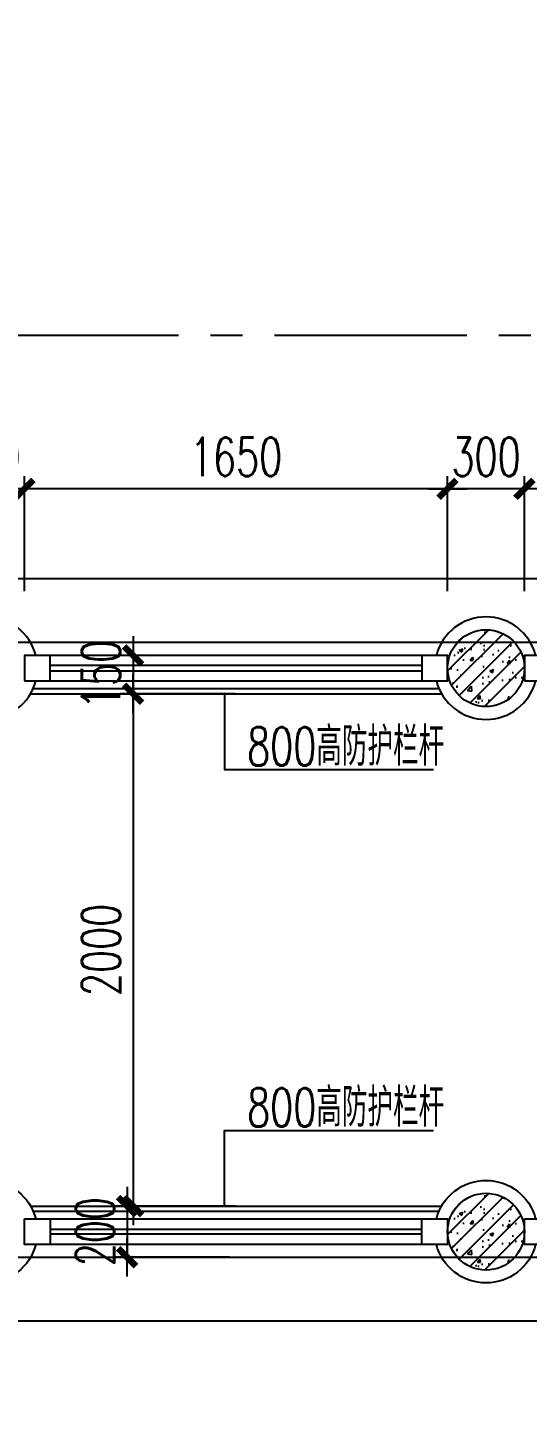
# Model space of a CAD drawing. Extents: x -395226 to -176901, y -140672 to 68263.
# Drawn here: x -261603 to -259653, y 48149 to 53521 of the extents above; entities that cross this region are included whole.
import ezdxf

# ---------------------------------------------------------------- set-up
doc = ezdxf.new("R2010")
doc.units = 0
doc.header["$LTSCALE"] = 1000
doc.header["$MEASUREMENT"] = 0
doc.linetypes.add('ACAD_ISO08W100', pattern=[36, 24, -3, 6, -3])
doc.linetypes.add('Plans$0$CENTER2', pattern=[1.125, 0.75, -0.125, 0.125, -0.125])
doc.layers.get('0').update_dxf_attribs({"linetype": 'CONTINUOUS'})
doc.layers.get('Defpoints').update_dxf_attribs({"linetype": 'CONTINUOUS'})
for name, color, linetype in [('A-COLUMN', 1, 'CONTINUOUS'), ('A-COLUMN-hatch', 252, 'CONTINUOUS'), ('A-DIM', 201, 'CONTINUOUS'), ('A-DOTE', 8, 'ACAD_ISO08W100'), ('A-FIN-GRAN', 34, 'CONTINUOUS'), ('A-FIN-METAL', 150, 'CONTINUOUS'), ('A-LINE', 8, 'CONTINUOUS'), ('A-NOTE', 150, 'CONTINUOUS'), ('A-ROOF', 7, 'CONTINUOUS'), ('A-WINDOW', 4, 'CONTINUOUS'), ('Plans$0$Grid', 9, 'Plans$0$CENTER2')]:
    doc.layers.add(name, color=color, linetype=linetype)
doc.styles.add('DIM_FONT', font='SIMPLEX', dxfattribs={"width": 0.7, "bigfont": 'GBCBIG'})
doc.styles.add('PRC-S', font='tjromans.shx', dxfattribs={"width": 0.7, "bigfont": 'tjhztxt.shx'})
doc.dimstyles.new('DIM100', dxfattribs={"dimscale": 100, "dimtxt": 3, "dimasz": 0.01, "dimexe": 1, "dimexo": 1, "dimgap": 1, "dimtad": 1, "dimdec": 0, "dimzin": 0, "dimdsep": 46, "dimtxsty": 'DIM_FONT', "dimblk1": '_DIMX', "dimblk2": '_DIMX', "dimsah": 1, "dimcen": 0.01, "dimclrd": 256, "dimclre": 256, "dimclrt": 7, "dimadec": 0, "dimazin": 0, "dimtfac": 1, "dimtdec": 0, "dimtix": 1, "dimtmove": 2, "dimatfit": 3, "dimldrblk": '_DIMX', "dimfxl": 0, "dimtolj": 1, "dimtzin": 5, "dimarcsym": 0})

# ---------------------------------------------------------------- blocks, each defined once
blk = doc.blocks.new('Grid')
at = {"layer": 'Plans$0$Grid', "color": 8}
blk.add_line((-28198.22963262349, 16239.99999610754), (8601.770367376506, 16239.99999610754), dxfattribs=at)
blk = doc.blocks.new('_DIMX')
blk.add_line((-150, 0), (150, 0))
at = {"const_width": 50}
blk.add_lwpolyline([(-70, -70), (70, 70)], dxfattribs=at)
blk = doc.blocks.new('*D537')
at = {"layer": 'A-DIM', "lineweight": -2}
for p, q in [((-260791.6450006329, 50919.81240980445), (-261241.6449998675, 50919.81240980445)), ((-261191.6449998675, 50919.31240980445), (-261191.6449998675, 48920.31240980445)), ((-260791.6450006329, 48919.81240980445), (-261241.6449998675, 48919.81240980445))]:
    blk.add_line(p, q, dxfattribs=at)
at = {"layer": 'Defpoints', "color": 0}
for p in [(-260741.6450006329, 50919.81240980445), (-261191.6449998675, 48919.81240980445), (-260741.6450006329, 48919.81240980445)]:
    blk.add_point(p, dxfattribs=at)
at = {"layer": 'A-DIM', "lineweight": -2, "xscale": 0.5, "yscale": 0.5, "zscale": 0.5}
for p, rotation in [((-261191.6449998675, 50919.81240980445), 90), ((-261191.6449998675, 48919.81240980445), 270)]:
    blk.add_blockref('_DIMX', p, dxfattribs=dict(at, rotation=rotation))
at = {"layer": 'A-DIM', "insert": (-261316.6449998675, 49919.81240980441), "char_height": 150, "attachment_point": 5, "rotation": 90, "style": 'DIM_FONT'}
blk.add_mtext('\\A1;2000', dxfattribs=at)
blk = doc.blocks.new('*D538')
at = {"layer": 'A-DIM', "lineweight": -2}
for p, q in [((-260814.8500813036, 48919.81240980596), (-261264.8500805382, 48919.81240980596)), ((-261214.8500805382, 48920.31240980596), (-261214.8500805382, 48920.81240980596)), ((-261214.8500805382, 48919.81240980596), (-261214.8500805382, 48719.81240980596)), ((-260814.8500813036, 48719.81240980596), (-261264.8500805382, 48719.81240980596)), ((-261214.8500805382, 48719.31240980596), (-261214.8500805382, 48718.81240980596))]:
    blk.add_line(p, q, dxfattribs=at)
at = {"layer": 'Defpoints', "color": 0}
for p in [(-260764.8500813036, 48919.81240980596), (-261214.8500805382, 48719.81240980596), (-260764.8500813036, 48719.81240980596)]:
    blk.add_point(p, dxfattribs=at)
at = {"layer": 'A-DIM', "lineweight": -2, "xscale": 0.5, "yscale": 0.5, "zscale": 0.5}
for p, rotation in [((-261214.8500805382, 48919.81240980596), 270), ((-261214.8500805382, 48719.81240980596), 90)]:
    blk.add_blockref('_DIMX', p, dxfattribs=dict(at, rotation=rotation))
at = {"layer": 'A-DIM', "insert": (-261339.8500805382, 48819.81240980592), "char_height": 150, "attachment_point": 5, "rotation": 90, "style": 'DIM_FONT'}
blk.add_mtext('\\A1;200', dxfattribs=at)
blk = doc.blocks.new('A$C052B07B1')
at = {"layer": 'A-FIN-GRAN'}
for start, end in [(104.477512185936, 255.522487814064), (284.477512185936, 75.52248781406404)]:
    blk.add_arc((2.728484105318785e-12, 1.818989403545856e-12), 200, start, end, dxfattribs=at)
at = {"layer": 'A-WINDOW'}
for points in [[(-49.99999999999727, 250.0000000000018), (-49.99999999999727, 150.0000000000018), (50.00000000000273, 150.0000000000018), (50.00000000000273, 250.0000000000018)], [(-49.99999999999727, -149.9999999999982), (-49.99999999999727, -249.9999999999982), (50.00000000000273, -249.9999999999982), (50.00000000000273, -149.9999999999982)]]:
    blk.add_lwpolyline(points, close=True, dxfattribs=at)
blk = doc.blocks.new('*D432')
at = {"layer": 'A-DIM', "lineweight": -2}
for p, q in [((-259664.850081992, 51319.81240646024), (-259664.8500819922, 51769.81240646027)), ((-258014.8500805392, 51319.81240646104), (-258014.8500805394, 51769.81240646107)), ((-258015.3500805394, 51719.81240646107), (-259664.3500819922, 51719.81240646027))]:
    blk.add_line(p, q, dxfattribs=at)
at = {"layer": 'Defpoints', "color": 0}
for p in [(-259664.8500819922, 51719.81240646027), (-259664.850081992, 51269.81240646024), (-258014.8500805392, 51269.81240646104)]:
    blk.add_point(p, dxfattribs=at)
at = {"layer": 'A-DIM', "lineweight": -2, "xscale": 0.5, "yscale": 0.5, "zscale": 0.5}
for p, rotation in [((-259664.8500819922, 51719.81240646027), 180.0000000000278), ((-258014.8500805394, 51719.81240646107), 2.781774810500792e-11)]:
    blk.add_blockref('_DIMX', p, dxfattribs=dict(at, rotation=rotation))
at = {"layer": 'A-DIM', "insert": (-258839.8500812659, 51844.81240646067), "char_height": 150, "attachment_point": 5, "style": 'DIM_FONT'}
blk.add_mtext('\\A1;1650', dxfattribs=at)
blk = doc.blocks.new('*D433')
at = {"layer": 'A-DIM', "lineweight": -2}
for p, q in [((-259964.850081992, 51319.81240646005), (-259964.8500819922, 51769.81240645991)), ((-259664.850081992, 51319.81240646024), (-259664.8500819923, 51769.8124064601)), ((-259965.3500819922, 51719.81240645991), (-259965.8500819922, 51719.81240645991)), ((-259664.8500819923, 51719.8124064601), (-259964.8500819922, 51719.81240645991)), ((-259664.3500819923, 51719.8124064601), (-259663.8500819923, 51719.8124064601))]:
    blk.add_line(p, q, dxfattribs=at)
at = {"layer": 'Defpoints', "color": 0}
for p in [(-259964.8500819922, 51719.81240645991), (-259964.8500819919, 51269.81240646005), (-259664.850081992, 51269.81240646024)]:
    blk.add_point(p, dxfattribs=at)
at = {"layer": 'A-DIM', "lineweight": -2, "xscale": 0.5, "yscale": 0.5, "zscale": 0.5}
for p, rotation in [((-259964.8500819922, 51719.81240645991), 3.613110118142555e-11), ((-259664.8500819923, 51719.8124064601), 180.0000000000361)]:
    blk.add_blockref('_DIMX', p, dxfattribs=dict(at, rotation=rotation))
at = {"layer": 'A-DIM', "insert": (-259814.8500819923, 51844.81240646001), "char_height": 150, "attachment_point": 5, "style": 'DIM_FONT'}
blk.add_mtext('\\A1;300', dxfattribs=at)
blk = doc.blocks.new('*D434')
at = {"layer": 'A-DIM', "lineweight": -2}
for p, q in [((-261614.8500819919, 51319.8124064594), (-261614.8500819921, 51769.81240645936)), ((-259964.8500819919, 51319.81240646005), (-259964.8500819921, 51769.81240646001)), ((-259965.3500819921, 51719.81240646001), (-261614.3500819921, 51719.81240645936))]:
    blk.add_line(p, q, dxfattribs=at)
at = {"layer": 'Defpoints', "color": 0}
for p in [(-261614.8500819921, 51719.81240645936), (-261614.8500819919, 51269.8124064594), (-259964.8500819919, 51269.81240646005)]:
    blk.add_point(p, dxfattribs=at)
at = {"layer": 'A-DIM', "lineweight": -2, "xscale": 0.5, "yscale": 0.5, "zscale": 0.5}
for p, rotation in [((-261614.8500819921, 51719.81240645936), 180.0000000000225), ((-259964.8500819921, 51719.81240646001), 2.246203223421616e-11)]:
    blk.add_blockref('_DIMX', p, dxfattribs=dict(at, rotation=rotation))
at = {"layer": 'A-DIM', "insert": (-260789.8500819921, 51844.81240645969), "char_height": 150, "attachment_point": 5, "style": 'DIM_FONT'}
blk.add_mtext('\\A1;1650', dxfattribs=at)
blk = doc.blocks.new('*D435')
at = {"layer": 'A-DIM', "lineweight": -2}
for p, q in [((-261914.850081992, 51319.81240645923), (-261914.8500819922, 51769.81240645907)), ((-261614.850081992, 51319.8124064594), (-261614.8500819922, 51769.81240645924)), ((-261915.3500819922, 51719.81240645907), (-261915.8500819922, 51719.81240645907)), ((-261614.8500819922, 51719.81240645924), (-261914.8500819922, 51719.81240645907)), ((-261614.3500819922, 51719.81240645924), (-261613.8500819922, 51719.81240645924))]:
    blk.add_line(p, q, dxfattribs=at)
at = {"layer": 'Defpoints', "color": 0}
for p in [(-261914.8500819922, 51719.81240645907), (-261914.8500819919, 51269.81240645923), (-261614.8500819919, 51269.8124064594)]:
    blk.add_point(p, dxfattribs=at)
at = {"layer": 'A-DIM', "lineweight": -2, "xscale": 0.5, "yscale": 0.5, "zscale": 0.5}
for p, rotation in [((-261914.8500819922, 51719.81240645907), 3.338310193664107e-11), ((-261614.8500819922, 51719.81240645924), 180.0000000000334)]:
    blk.add_blockref('_DIMX', p, dxfattribs=dict(at, rotation=rotation))
at = {"layer": 'A-DIM', "insert": (-261764.8500819923, 51844.81240645915), "char_height": 150, "attachment_point": 5, "style": 'DIM_FONT'}
blk.add_mtext('\\A1;300', dxfattribs=at)
blk = doc.blocks.new('Columes_2F')
at = {"layer": 'A-COLUMN-hatch'}
h = blk.add_hatch(dxfattribs=at)
h.set_pattern_fill('钢筋混凝土', color=256, scale=20, style=0)
h.set_pattern_definition([(45, (-4379.382197037223, 25589.99999530954), (-35.35533905932737, 35.35533905932738), []), (50, (-4379.382197037223, 25589.99999530954), (143.4520365201507, -12.55042699651902), [15, -165]), (355, (-4379.382197037223, 25589.99999530954), (-27.7502667226, 150.4384267400024), [12, -132]), (100.4514, (-4367.427861037223, 25588.95412730954), (115.7018763428043, 137.8879084121907), [12.748038, -140.2284224]), (46.18420000000001, (-4379.382197037223, 25629.99999530954), (213.4482097251289, -33.10380286580362), [22.5, -247.5]), (96.6356, (-4361.594848037223, 25627.24133390954), (186.9325411097407, 194.8235741800883), [19.1220576, -210.3426]), (351.1842, (-4379.382197037223, 25629.99999530954), (186.9323890267254, 194.8237201850649), [18, -198]), (21, (-4359.382197037223, 25619.99999530954), (119.3814104236923, -80.52377813306776), [15, -165]), (326.0000000000001, (-4359.382197037223, 25619.99999530954), (48.66306638431634, 145.0300090093706), [12, -132]), (71.4514, (-4349.433750437222, 25613.28967410954), (168.044525716298, 64.50609934199048), [12.748038, -140.2284224]), (37.50000000000001, (-4379.382197037223, 25589.99999530954), (2.431971063458134, 66.5787707662623), [0, -130.4, 0, -134, 0, -132.5]), (7.499999999999999, (-4379.382197037223, 25589.99999530954), (52.61390748842972, 78.88234237647205), [0, -76.39999999999999, 0, -127.4, 0, -50.5]), (327.5, (-4423.982197037223, 25589.99999530954), (106.7644872344818, -4.51097434687596), [0, -50, 0, -156, 0, -207]), (317.5, (-4443.982197037223, 25589.99999530954), (116.6372338684772, 20.02099646646353), [0, -65, 0, -103.6, 0, -147])])
edge = h.paths.add_edge_path()
edge.add_arc((-4229.382197037223, 25739.99999530954), 150, 0, 360)
h = blk.add_hatch(dxfattribs=at)
h.set_pattern_fill('钢筋混凝土', color=256, scale=20, style=0)
h.set_pattern_definition([(45, (-4379.382197037223, 23389.99999552313), (-35.35533905932737, 35.35533905932738), []), (50, (-4379.382197037223, 23389.99999552313), (143.4520365201507, -12.55042699651902), [15, -165]), (355, (-4379.382197037223, 23389.99999552313), (-27.7502667226, 150.4384267400024), [12, -132]), (100.4514, (-4367.427861037223, 23388.95412752313), (115.7018763428043, 137.8879084121907), [12.748038, -140.2284224]), (46.18420000000001, (-4379.382197037223, 23429.99999552313), (213.4482097251289, -33.10380286580362), [22.5, -247.5]), (96.6356, (-4361.594848037223, 23427.24133412313), (186.9325411097407, 194.8235741800883), [19.1220576, -210.3426]), (351.1842, (-4379.382197037223, 23429.99999552313), (186.9323890267254, 194.8237201850649), [18, -198]), (21, (-4359.382197037223, 23419.99999552313), (119.3814104236923, -80.52377813306776), [15, -165]), (326.0000000000001, (-4359.382197037223, 23419.99999552313), (48.66306638431634, 145.0300090093706), [12, -132]), (71.4514, (-4349.433750437222, 23413.28967432313), (168.044525716298, 64.50609934199048), [12.748038, -140.2284224]), (37.50000000000001, (-4379.382197037223, 23389.99999552313), (2.431971063458134, 66.5787707662623), [0, -130.4, 0, -134, 0, -132.5]), (7.499999999999999, (-4379.382197037223, 23389.99999552313), (52.61390748842972, 78.88234237647205), [0, -76.39999999999999, 0, -127.4, 0, -50.5]), (327.5, (-4423.982197037223, 23389.99999552313), (106.7644872344818, -4.51097434687596), [0, -50, 0, -156, 0, -207]), (317.5, (-4443.982197037223, 23389.99999552313), (116.6372338684772, 20.02099646646353), [0, -65, 0, -103.6, 0, -147])])
edge = h.paths.add_edge_path()
edge.add_arc((-4229.382197037223, 23539.99999552313), 150, 0, 360)
for centre in [(-4229.382197037223, 25739.99999530954), (-4229.382197037223, 23539.99999552313)]:
    blk.add_circle(centre, 150)
blk = doc.blocks.new('*D539')
at = {"layer": 'A-DIM', "lineweight": -2}
for p, q in [((-260791.645000633, 51069.81240631268), (-261241.6449998675, 51069.81240631268)), ((-261191.6449998675, 51070.31240631268), (-261191.6449998675, 51070.81240631268)), ((-261191.6449998675, 51069.81240631268), (-261191.6449998675, 50919.81240616337)), ((-260791.6450006399, 50919.81240616337), (-261241.6449998675, 50919.81240616337)), ((-261191.6449998675, 50919.31240616337), (-261191.6449998675, 50918.81240616337))]:
    blk.add_line(p, q, dxfattribs=at)
at = {"layer": 'Defpoints', "color": 0}
for p in [(-260741.645000633, 51069.81240631268), (-261191.6449998675, 50919.81240616337), (-260741.6450006399, 50919.81240616337)]:
    blk.add_point(p, dxfattribs=at)
at = {"layer": 'A-DIM', "lineweight": -2, "xscale": 0.5, "yscale": 0.5, "zscale": 0.5}
for p, rotation in [((-261191.6449998675, 51069.81240631268), 270), ((-261191.6449998675, 50919.81240616337), 90)]:
    blk.add_blockref('_DIMX', p, dxfattribs=dict(at, rotation=rotation))
at = {"layer": 'A-DIM', "insert": (-261316.6449998675, 50994.81240623798), "char_height": 150, "attachment_point": 5, "rotation": 90, "style": 'DIM_FONT'}
blk.add_mtext('\\A1;150', dxfattribs=at)

msp = doc.modelspace()

# ---------------------------------------------------------------- linework, layer by layer
at = {"layer": 'A-FIN-METAL'}
for points in [[(-261581.5470541937, 50939.81240616333), (-259998.1531097902, 50939.81240616333)], [(-261591.6450012351, 50919.81240616333), (-259988.0551627488, 50919.81240616333)], [(-261591.6450012351, 48919.81240652622), (-259988.0551627488, 48919.81240652622)], [(-261581.5470541937, 48899.81240652622), (-259998.1531097902, 48899.81240652622)]]:
    msp.add_lwpolyline(points, dxfattribs=at)
at = {"layer": 'A-NOTE'}
for points in [[(-260834.3838642311, 50919.81240616333), (-260834.3838642311, 50624.38773912158), (-260020.0803297723, 50624.38773912158)], [(-260834.3838642311, 48919.81240652622), (-260834.3838642311, 49215.23707356797), (-260020.0803297723, 49215.23707356797)]]:
    msp.add_lwpolyline(points, dxfattribs=at)
at = {"layer": 'A-ROOF'}
for points in [[(-263414.8500781796, 51369.81240631264), (-258464.8500805392, 51369.81240631263), (-258464.8500805392, 52769.81240980594), (-254064.8500805392, 52769.81240980594), (-254064.8500805392, 55969.81240980595), (-248364.8500805392, 55969.81240980594), (-248364.8500805392, 52769.81240980593), (-243964.8500805392, 52769.81240980594), (-243964.8500805392, 44869.81240980595), (-248364.8500805392, 44869.81240980594), (-248364.8500805392, 43469.81240980594), (-254064.8500805392, 43469.81240980594), (-254064.8500805392, 44869.81240980594), (-258464.8500805392, 44869.81240980594), (-258464.8500805392, 46219.81240980737)], [(-258214.8500805342, 48469.81240637692), (-263664.8500801731, 48469.81240637691)]]:
    msp.add_lwpolyline(points, dxfattribs=at)
at = {"layer": 'A-WINDOW'}
for p, q in [((-260064.8500819919, 51069.81240631263), (-261514.8500819919, 51069.81240631263)), ((-260064.8500819919, 51029.81240554534), (-261514.8500819919, 51029.81240554534)), ((-261514.8500819919, 51009.81240554487), (-260064.8500819919, 51009.81240554487)), ((-261514.8500819919, 50969.81240556618), (-260064.8500819919, 50969.81240616333)), ((-261514.8500819919, 48869.81240712338), (-260064.8500819919, 48869.81240652622)), ((-261514.8500819919, 48829.81240714468), (-260064.8500819919, 48829.81240714468)), ((-260064.8500819919, 48809.81240714421), (-261514.8500819919, 48809.81240714421)), ((-260064.8500819919, 48769.81240637692), (-261514.8500819919, 48769.81240637692))]:
    msp.add_line(p, q, dxfattribs=at)
at = {"layer": 'Defpoints', "color": 6}
for points in [[(-248814.8500805392, 55519.81240980743), (-253614.8500805392, 55519.81240980743), (-253614.8500805392, 52319.81240980745), (-258014.8500805391, 52319.81240980593), (-258014.8500805391, 51119.81240980593), (-263764.8500801696, 51119.81240631263), (-263764.8500801696, 52519.81241258368), (-269764.8500801697, 52519.81241258365), (-269764.8500801697, 47319.81241092451), (-266364.8500874753, 47319.81241092451), (-266364.8500880401, 42179.81240980745), (-266814.8500805392, 42179.81240980745), (-266814.8500805404, 25179.81240980745)], [(-257814.8500805392, 25179.81240980745), (-257814.8500805392, 42179.81240980745), (-263764.8500870448, 42179.81240980745), (-263764.8500801696, 48719.81240637692), (-258014.8500805392, 48719.81240637692), (-258014.8500805392, 45319.81240980737), (-253614.8500805382, 45319.81240980764), (-253614.8500805382, 43919.81240980736), (-248814.8500805382, 43919.81240980736)]]:
    msp.add_lwpolyline(points, dxfattribs=at)

# ---------------------------------------------------------------- block references
at = {"layer": 'A-COLUMN'}
msp.add_blockref('Columes_2F', (-255585.4678849547, 25279.81241085379), dxfattribs=at)
at = {"layer": 'A-DOTE'}
msp.add_blockref('Grid', (-247066.6204479157, 36079.81241369991), dxfattribs=at)
at = {"layer": 'A-LINE', "rotation": 90}
for p in [(-261764.8500819919, 51019.81240616333), (-259814.8500819919, 51019.81240616333)]:
    msp.add_blockref('A$C052B07B1', p, dxfattribs=at)
at = {"layer": 'A-LINE', "xscale": -1, "rotation": 90}
for p in [(-261764.8500819919, 48819.81240652622), (-259814.8500819919, 48819.81240652622)]:
    msp.add_blockref('A$C052B07B1', p, dxfattribs=at)

# ---------------------------------------------------------------- texts
at = {"layer": 'A-NOTE', "style": 'PRC-S', "width": 0.7}
for p in [(-260746.8886256695, 50639.15523898591), (-260746.8886256695, 49230.00457343231)]:
    msp.add_text('800高防护栏杆', height=150, dxfattribs=at).set_placement(p)

# ---------------------------------------------------------------- dimensions: what is measured, and where the dimension line sits
at = {"layer": 'A-DIM'}
for p1, p2, distance, picture, middle in [((-261614.8500819919, 51269.8124064594), (-261914.8500819919, 51269.81240645923), -449.99999999983993, '*D435', (-261764.8500819923, 51844.81240645915)), ((-259964.8500819919, 51269.81240646005), (-261614.8500819919, 51269.8124064594), -449.99999999995634, '*D434', (-260789.8500819921, 51844.81240645969)), ((-259664.850081992, 51269.81240646024), (-259964.8500819919, 51269.81240646005), -449.99999999986176, '*D433', (-259814.8500819923, 51844.81240646001)), ((-258014.8500805392, 51269.81240646104), (-259664.850081992, 51269.81240646024), -450.0000000000291, '*D432', (-258839.8500812659, 51844.81240646067)), ((-260741.645000633, 51069.81240631268), (-260741.6450006399, 50919.81240616337), -449.99999922761344, '*D539', (-261316.6449998675, 50994.81240623798)), ((-260741.6450006329, 50919.81240980445), (-260741.6450006329, 48919.81240980445), -449.99999923459836, '*D537', (-261316.6449998675, 49919.81240980441)), ((-260764.8500813036, 48919.81240980596), (-260764.8500813036, 48719.81240980596), -449.99999923459836, '*D538', (-261339.8500805382, 48819.81240980592))]:
    dim = msp.add_aligned_dim(p1=p1, p2=p2, distance=distance, dimstyle='DIM100', override={"dimscale": 50, "dimclrt": 256}, dxfattribs=at)
    dim.commit()
    dim.dimension.update_dxf_attribs({"geometry": picture, "text_midpoint": middle})

doc.saveas('drawing.dxf')
